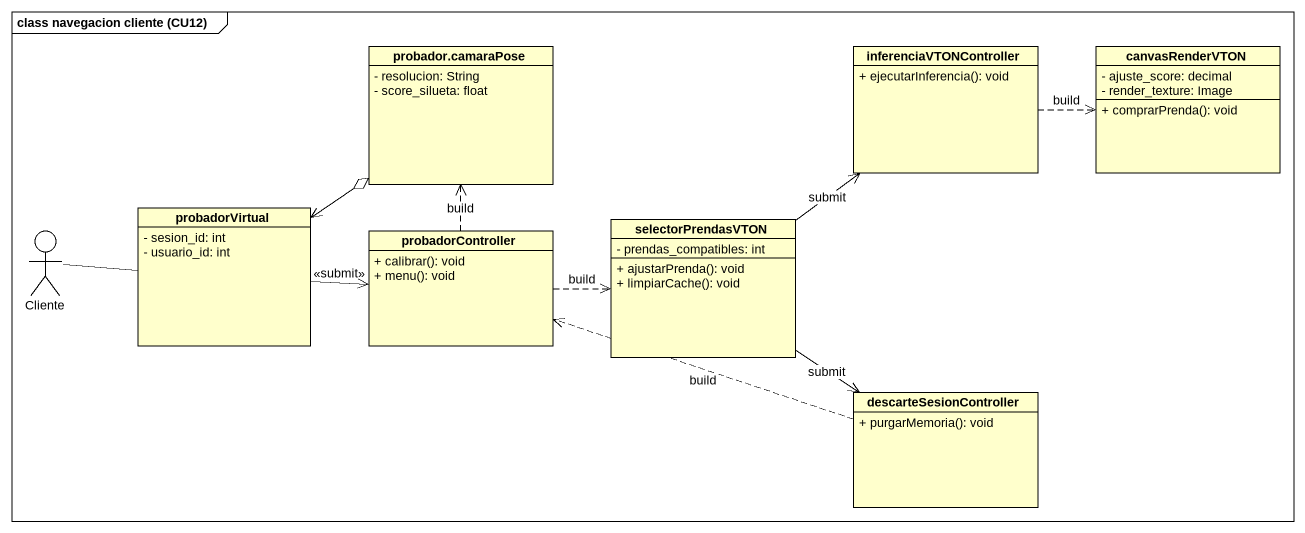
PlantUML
@startuml
mainframe class navegacion cliente (CU12)
allowmixing
hide circle
hide empty members
skinparam classAttributeIconSize 0
class "probador.camaraPose" as probador_camaraPose {
  - resolucion: String
  - score_silueta: float
}
class inferenciaVTONController {
  + ejecutarInferencia(): void
}
class canvasRenderVTON {
  - ajuste_score: decimal
  - render_texture: Image
  + comprarPrenda(): void
}
actor Cliente
class probadorVirtual {
  - sesion_id: int
  - usuario_id: int
}
class probadorController {
  + calibrar(): void
  + menu(): void
}
class selectorPrendasVTON {
  - prendas_compatibles: int
  + ajustarPrenda(): void
  + limpiarCache(): void
}
class descarteSesionController {
  + purgarMemoria(): void
}
inferenciaVTONController .right.> canvasRenderVTON : build
Cliente -right- probadorVirtual
probadorVirtual <-up-o probador_camaraPose
probadorVirtual -right-> probadorController : <<submit>>
probadorController .up.> probador_camaraPose : build
probadorController .right.> selectorPrendasVTON : build
selectorPrendasVTON -up-> inferenciaVTONController : submit
selectorPrendasVTON --> descarteSesionController : submit
descarteSesionController .left.> probadorController : build
@enduml
